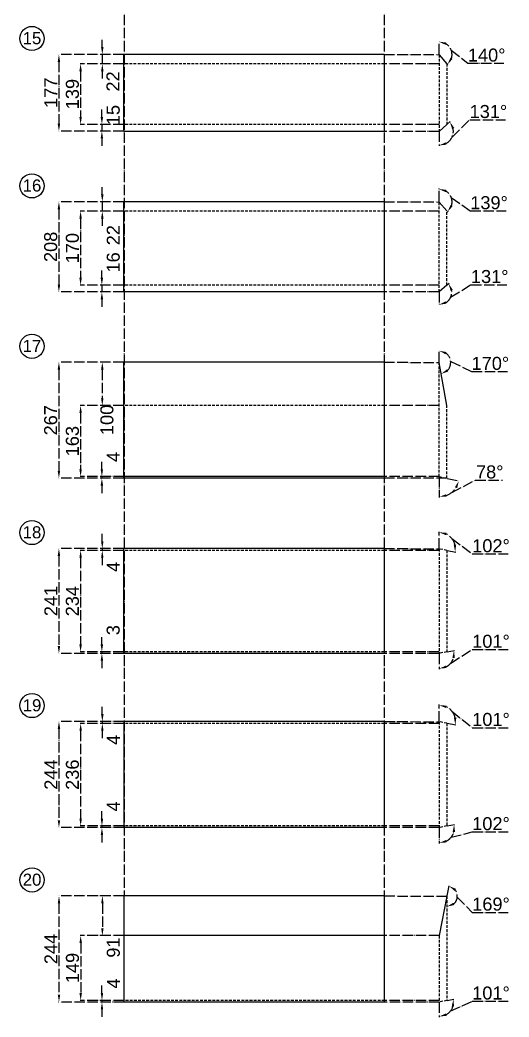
# Model space of a CAD drawing. Header units: millimetres. Extents: x -239 to 5272, y -2717 to 2793.
# Drawn here: x 4144 to 5272, y -2365 to -69 of the extents above; entities that cross this region are included whole.
import ezdxf
from ezdxf.enums import TextEntityAlignment as Align

# ---------------------------------------------------------------- set-up
doc = ezdxf.new("R2010")
doc.units = ezdxf.units.MM
doc.linetypes.add('ACAD_ISO04W100', pattern=[30, 24, -3, 0, -3])
doc.linetypes.add('HIDDEN', pattern=[9.525, 6.35, -3.175])
doc.layers.add('Etiquetas', color=7, linetype='Continuous')
doc.layers.add('Interior', color=7, linetype='HIDDEN', transparency=0.35)
doc.layers.add('Linhas apoio', color=8, linetype='ACAD_ISO04W100', transparency=0.3)
doc.styles.get("Standard").update_dxf_attribs({"font": 'arial.ttf'})
doc.dimstyles.new('roy-1', dxfattribs={"dimtxt": 30, "dimasz": 17, "dimexe": 1.25, "dimexo": 0.625, "dimgap": 3.5, "dimtad": 3, "dimdec": 0, "dimtxsty": 'Standard', "dimcen": 2.5, "dimadec": 0, "dimazin": 0, "dimtfac": 1, "dimtdec": 0, "dimtmove": 0, "dimatfit": 2, "dimfxl": 1, "dimarcsym": 1})

# ---------------------------------------------------------------- blocks, each defined once
blk = doc.blocks.new('PLACA Nº')
blk.add_circle((0, 0), 27.8)
blk.add_attdef('XX', (-0.5, -13.2), '', height=27.8)
blk = doc.blocks.new('*D38')
at = {"layer": 'Linhas apoio', "color": 0, "linetype": 'ACAD_ISO04W100', "lineweight": -2, "transparency": 16777216}
for p, q in [((4333.8, -131.4), (4333.8, -114.4)), ((4383.2, -148.4), (4332.6, -148.4)), ((4333.8, -148.4), (4333.8, -170)), ((4383.2, -170), (4332.6, -170)), ((4333.8, -187), (4333.8, -204))]:
    blk.add_line(p, q, dxfattribs=at)
at = {"layer": 'Linhas apoio', "color": 0, "transparency": 16777216}
for points in [[(4331, -131.4), (4336.7, -131.4), (4333.8, -148.4)], [(4331, -187), (4336.7, -187), (4333.8, -170)]]:
    blk.add_solid(points, dxfattribs=at)
at = {"layer": 'Linhas apoio', "color": 0, "transparency": 16777216, "insert": (4358.5, -210.6), "char_height": 30, "attachment_point": 5, "rotation": 90}
blk.add_mtext('22', dxfattribs=at)
blk = doc.blocks.new('*D39')
at = {"layer": 'Linhas apoio', "color": 0, "linetype": 'ACAD_ISO04W100', "lineweight": -2, "transparency": 16777216}
for p, q in [((4383.2, -148.4), (4232.6, -148.4)), ((4233.8, -165.4), (4233.8, -307.9)), ((4383.2, -324.9), (4232.6, -324.9))]:
    blk.add_line(p, q, dxfattribs=at)
at = {"layer": 'Linhas apoio', "color": 0, "transparency": 16777216}
for points in [[(4231, -165.4), (4236.7, -165.4), (4233.8, -148.4)], [(4231, -307.9), (4236.7, -307.9), (4233.8, -324.9)]]:
    blk.add_solid(points, dxfattribs=at)
at = {"layer": 'Linhas apoio', "color": 0, "transparency": 16777216, "insert": (4215.3, -236.6), "char_height": 30, "attachment_point": 5, "rotation": 90}
blk.add_mtext('177', dxfattribs=at)
blk = doc.blocks.new('*D40')
at = {"layer": 'Linhas apoio', "color": 0, "linetype": 'ACAD_ISO04W100', "lineweight": -2, "transparency": 16777216}
for p, q in [((4383.2, -170), (4282.6, -170)), ((4283.8, -187), (4283.8, -292.4)), ((4383.2, -309.4), (4282.6, -309.4))]:
    blk.add_line(p, q, dxfattribs=at)
at = {"layer": 'Linhas apoio', "color": 0, "transparency": 16777216}
for points in [[(4281, -187), (4286.7, -187), (4283.8, -170)], [(4281, -292.4), (4286.7, -292.4), (4283.8, -309.4)]]:
    blk.add_solid(points, dxfattribs=at)
at = {"layer": 'Linhas apoio', "color": 0, "transparency": 16777216, "insert": (4265, -239.7), "char_height": 30, "attachment_point": 5, "rotation": 90}
blk.add_mtext('139', dxfattribs=at)
blk = doc.blocks.new('*D41')
at = {"layer": 'Linhas apoio', "color": 0, "linetype": 'ACAD_ISO04W100', "lineweight": -2, "transparency": 16777216}
for p, q in [((4332.9, -292.4), (4332.9, -275.4)), ((4383.2, -309.4), (4331.6, -309.4)), ((4332.9, -309.4), (4332.9, -324.9)), ((4383.2, -324.9), (4331.6, -324.9)), ((4332.9, -341.9), (4332.9, -358.9))]:
    blk.add_line(p, q, dxfattribs=at)
at = {"layer": 'Linhas apoio', "color": 0, "transparency": 16777216}
for points in [[(4330, -292.4), (4335.7, -292.4), (4332.9, -309.4)], [(4330, -341.9), (4335.7, -341.9), (4332.9, -324.9)]]:
    blk.add_solid(points, dxfattribs=at)
at = {"layer": 'Linhas apoio', "color": 0, "transparency": 16777216, "insert": (4359.2, -288), "char_height": 30, "attachment_point": 5, "rotation": 90}
blk.add_mtext('15', dxfattribs=at)
blk = doc.blocks.new('*D42')
at = {"layer": 'Linhas apoio', "color": 0, "linetype": 'ACAD_ISO04W100', "lineweight": -2, "transparency": 16777216}
for p, q in [((4333.8, -470.7), (4333.8, -453.7)), ((4383.2, -487.7), (4332.6, -487.7)), ((4333.8, -487.7), (4333.8, -509.4)), ((4383.2, -509.4), (4332.6, -509.4)), ((4333.8, -526.4), (4333.8, -543.4))]:
    blk.add_line(p, q, dxfattribs=at)
at = {"layer": 'Linhas apoio', "color": 0, "transparency": 16777216}
for points in [[(4331, -470.7), (4336.7, -470.7), (4333.8, -487.7)], [(4331, -526.4), (4336.7, -526.4), (4333.8, -509.4)]]:
    blk.add_solid(points, dxfattribs=at)
at = {"layer": 'Linhas apoio', "color": 0, "transparency": 16777216, "insert": (4359.2, -564.6), "char_height": 30, "attachment_point": 5, "rotation": 90}
blk.add_mtext('22', dxfattribs=at)
blk = doc.blocks.new('*D43')
at = {"layer": 'Linhas apoio', "color": 0, "linetype": 'ACAD_ISO04W100', "lineweight": -2, "transparency": 16777216}
for p, q in [((4383.2, -487.7), (4232.6, -487.7)), ((4233.8, -504.7), (4233.8, -678.4)), ((4383.2, -695.4), (4232.6, -695.4))]:
    blk.add_line(p, q, dxfattribs=at)
at = {"layer": 'Linhas apoio', "color": 0, "transparency": 16777216}
for points in [[(4231, -504.7), (4236.7, -504.7), (4233.8, -487.7)], [(4231, -678.4), (4236.7, -678.4), (4233.8, -695.4)]]:
    blk.add_solid(points, dxfattribs=at)
at = {"layer": 'Linhas apoio', "color": 0, "transparency": 16777216, "insert": (4215, -591.5), "char_height": 30, "attachment_point": 5, "rotation": 90}
blk.add_mtext('208', dxfattribs=at)
blk = doc.blocks.new('*D44')
at = {"layer": 'Linhas apoio', "color": 0, "linetype": 'ACAD_ISO04W100', "lineweight": -2, "transparency": 16777216}
for p, q in [((4383.2, -509.4), (4282.6, -509.4)), ((4283.8, -526.4), (4283.8, -662.7)), ((4383.2, -679.7), (4282.6, -679.7))]:
    blk.add_line(p, q, dxfattribs=at)
at = {"layer": 'Linhas apoio', "color": 0, "transparency": 16777216}
for points in [[(4281, -526.4), (4286.7, -526.4), (4283.8, -509.4)], [(4281, -662.7), (4286.7, -662.7), (4283.8, -679.7)]]:
    blk.add_solid(points, dxfattribs=at)
at = {"layer": 'Linhas apoio', "color": 0, "transparency": 16777216, "insert": (4265, -594.5), "char_height": 30, "attachment_point": 5, "rotation": 90}
blk.add_mtext('170', dxfattribs=at)
blk = doc.blocks.new('*D45')
at = {"layer": 'Linhas apoio', "color": 0, "linetype": 'ACAD_ISO04W100', "lineweight": -2, "transparency": 16777216}
for p, q in [((4332.9, -662.7), (4332.9, -645.7)), ((4383.2, -679.7), (4331.6, -679.7)), ((4332.9, -679.7), (4332.9, -695.4)), ((4383.2, -695.4), (4331.6, -695.4)), ((4332.9, -712.4), (4332.9, -729.4))]:
    blk.add_line(p, q, dxfattribs=at)
at = {"layer": 'Linhas apoio', "color": 0, "transparency": 16777216}
for points in [[(4330, -662.7), (4335.7, -662.7), (4332.9, -679.7)], [(4330, -712.4), (4335.7, -712.4), (4332.9, -695.4)]]:
    blk.add_solid(points, dxfattribs=at)
at = {"layer": 'Linhas apoio', "color": 0, "transparency": 16777216, "insert": (4359.2, -627.3), "char_height": 30, "attachment_point": 5, "rotation": 90}
blk.add_mtext('16', dxfattribs=at)
blk = doc.blocks.new('*D46')
at = {"layer": 'Linhas apoio', "color": 0, "linetype": 'ACAD_ISO04W100', "lineweight": -2, "transparency": 16777216}
for p, q in [((4383.2, -857.2), (4332.6, -857.2)), ((4333.8, -874.2), (4333.8, -940.2)), ((4383.2, -957.2), (4332.6, -957.2))]:
    blk.add_line(p, q, dxfattribs=at)
at = {"layer": 'Linhas apoio', "color": 0, "transparency": 16777216}
for points in [[(4331, -874.2), (4336.7, -874.2), (4333.8, -857.2)], [(4331, -940.2), (4336.7, -940.2), (4333.8, -957.2)]]:
    blk.add_solid(points, dxfattribs=at)
at = {"layer": 'Linhas apoio', "color": 0, "transparency": 16777216, "insert": (4344.6, -990), "char_height": 30, "attachment_point": 5, "rotation": 90}
blk.add_mtext('100', dxfattribs=at)
blk = doc.blocks.new('*D47')
at = {"layer": 'Linhas apoio', "color": 0, "linetype": 'ACAD_ISO04W100', "lineweight": -2, "transparency": 16777216}
for p, q in [((4383.2, -857.2), (4232.6, -857.2)), ((4233.8, -874.2), (4233.8, -1107.4)), ((4383.2, -1124.4), (4232.6, -1124.4))]:
    blk.add_line(p, q, dxfattribs=at)
at = {"layer": 'Linhas apoio', "color": 0, "transparency": 16777216}
for points in [[(4231, -874.2), (4236.7, -874.2), (4233.8, -857.2)], [(4231, -1107.4), (4236.7, -1107.4), (4233.8, -1124.4)]]:
    blk.add_solid(points, dxfattribs=at)
at = {"layer": 'Linhas apoio', "color": 0, "transparency": 16777216, "insert": (4215, -990.8), "char_height": 30, "attachment_point": 5, "rotation": 90}
blk.add_mtext('267', dxfattribs=at)
blk = doc.blocks.new('*D48')
at = {"layer": 'Linhas apoio', "color": 0, "linetype": 'ACAD_ISO04W100', "lineweight": -2, "transparency": 16777216}
for p, q in [((4383.2, -957.2), (4282.6, -957.2)), ((4283.8, -974.2), (4283.8, -1103.5)), ((4383.3, -1120.5), (4282.6, -1120.5))]:
    blk.add_line(p, q, dxfattribs=at)
at = {"layer": 'Linhas apoio', "color": 0, "transparency": 16777216}
for points in [[(4281, -974.2), (4286.7, -974.2), (4283.8, -957.2)], [(4281, -1103.5), (4286.7, -1103.5), (4283.8, -1120.5)]]:
    blk.add_solid(points, dxfattribs=at)
at = {"layer": 'Linhas apoio', "color": 0, "transparency": 16777216, "insert": (4265, -1038.9), "char_height": 30, "attachment_point": 5, "rotation": 90}
blk.add_mtext('163', dxfattribs=at)
blk = doc.blocks.new('*D49')
at = {"layer": 'Linhas apoio', "color": 0, "linetype": 'ACAD_ISO04W100', "lineweight": -2, "transparency": 16777216}
for p, q in [((4332.9, -1103.5), (4332.9, -1086.5)), ((4383.3, -1120.5), (4331.6, -1120.5)), ((4383.2, -1124.4), (4331.6, -1124.4)), ((4332.9, -1120.5), (4332.9, -1124.4)), ((4332.9, -1141.4), (4332.9, -1158.4))]:
    blk.add_line(p, q, dxfattribs=at)
at = {"layer": 'Linhas apoio', "color": 0, "transparency": 16777216}
for points in [[(4330, -1103.5), (4335.7, -1103.5), (4332.9, -1120.5)], [(4330, -1141.4), (4335.7, -1141.4), (4332.9, -1124.4)]]:
    blk.add_solid(points, dxfattribs=at)
at = {"layer": 'Linhas apoio', "color": 0, "transparency": 16777216, "insert": (4359.2, -1075.3), "char_height": 30, "attachment_point": 5, "rotation": 90}
blk.add_mtext('4', dxfattribs=at)
blk = doc.blocks.new('*D50')
at = {"layer": 'Linhas apoio', "color": 0, "linetype": 'ACAD_ISO04W100', "lineweight": -2, "transparency": 16777216}
for p, q in [((4333.8, -1269.3), (4333.8, -1252.3)), ((4383.2, -1286.3), (4332.6, -1286.3)), ((4383.2, -1290.5), (4332.6, -1290.5)), ((4333.8, -1286.3), (4333.8, -1290.5)), ((4333.8, -1307.5), (4333.8, -1324.5))]:
    blk.add_line(p, q, dxfattribs=at)
at = {"layer": 'Linhas apoio', "color": 0, "transparency": 16777216}
for points in [[(4331, -1269.3), (4336.7, -1269.3), (4333.8, -1286.3)], [(4331, -1307.5), (4336.7, -1307.5), (4333.8, -1290.5)]]:
    blk.add_solid(points, dxfattribs=at)
at = {"layer": 'Linhas apoio', "color": 0, "transparency": 16777216, "insert": (4359.2, -1328.4), "char_height": 30, "attachment_point": 5, "rotation": 90}
blk.add_mtext('4', dxfattribs=at)
blk = doc.blocks.new('*D51')
at = {"layer": 'Linhas apoio', "color": 0, "linetype": 'ACAD_ISO04W100', "lineweight": -2, "transparency": 16777216}
for p, q in [((4383.2, -1286.3), (4232.6, -1286.3)), ((4233.8, -1303.3), (4233.8, -1510.7)), ((4383.2, -1527.7), (4232.6, -1527.7))]:
    blk.add_line(p, q, dxfattribs=at)
at = {"layer": 'Linhas apoio', "color": 0, "transparency": 16777216}
for points in [[(4231, -1303.3), (4236.7, -1303.3), (4233.8, -1286.3)], [(4231, -1510.7), (4236.7, -1510.7), (4233.8, -1527.7)]]:
    blk.add_solid(points, dxfattribs=at)
at = {"layer": 'Linhas apoio', "color": 0, "transparency": 16777216, "insert": (4215.3, -1407), "char_height": 30, "attachment_point": 5, "rotation": 90}
blk.add_mtext('241', dxfattribs=at)
blk = doc.blocks.new('*D52')
at = {"layer": 'Linhas apoio', "color": 0, "linetype": 'ACAD_ISO04W100', "lineweight": -2, "transparency": 16777216}
for p, q in [((4383.2, -1290.5), (4282.6, -1290.5)), ((4283.8, -1307.5), (4283.8, -1507.2)), ((4383.2, -1524.2), (4282.6, -1524.2))]:
    blk.add_line(p, q, dxfattribs=at)
at = {"layer": 'Linhas apoio', "color": 0, "transparency": 16777216}
for points in [[(4281, -1307.5), (4286.7, -1307.5), (4283.8, -1290.5)], [(4281, -1507.2), (4286.7, -1507.2), (4283.8, -1524.2)]]:
    blk.add_solid(points, dxfattribs=at)
at = {"layer": 'Linhas apoio', "color": 0, "transparency": 16777216, "insert": (4265, -1407.4), "char_height": 30, "attachment_point": 5, "rotation": 90}
blk.add_mtext('234', dxfattribs=at)
blk = doc.blocks.new('*D53')
at = {"layer": 'Linhas apoio', "color": 0, "linetype": 'ACAD_ISO04W100', "lineweight": -2, "transparency": 16777216}
for p, q in [((4332.9, -1507.2), (4332.9, -1490.2)), ((4383.2, -1524.2), (4331.6, -1524.2)), ((4383.2, -1527.7), (4331.6, -1527.7)), ((4332.9, -1524.2), (4332.9, -1527.7)), ((4332.9, -1544.7), (4332.9, -1561.7))]:
    blk.add_line(p, q, dxfattribs=at)
at = {"layer": 'Linhas apoio', "color": 0, "transparency": 16777216}
for points in [[(4330, -1507.2), (4335.7, -1507.2), (4332.9, -1524.2)], [(4330, -1544.7), (4335.7, -1544.7), (4332.9, -1527.7)]]:
    blk.add_solid(points, dxfattribs=at)
at = {"layer": 'Linhas apoio', "color": 0, "transparency": 16777216, "insert": (4359.1, -1474.1), "char_height": 30, "attachment_point": 5, "rotation": 90}
blk.add_mtext('3', dxfattribs=at)
blk = doc.blocks.new('*D54')
at = {"layer": 'Linhas apoio', "color": 0, "linetype": 'ACAD_ISO04W100', "lineweight": -2, "transparency": 16777216}
for p, q in [((4333.9, -1667.6), (4333.9, -1650.6)), ((4383.3, -1684.6), (4332.7, -1684.6)), ((4383.3, -1688.9), (4332.7, -1688.9)), ((4333.9, -1684.6), (4333.9, -1688.9)), ((4333.9, -1705.9), (4333.9, -1722.9))]:
    blk.add_line(p, q, dxfattribs=at)
at = {"layer": 'Linhas apoio', "color": 0, "transparency": 16777216}
for points in [[(4331.1, -1667.6), (4336.8, -1667.6), (4333.9, -1684.6)], [(4331.1, -1705.9), (4336.8, -1705.9), (4333.9, -1688.9)]]:
    blk.add_solid(points, dxfattribs=at)
at = {"layer": 'Linhas apoio', "color": 0, "transparency": 16777216, "insert": (4359.3, -1726.8), "char_height": 30, "attachment_point": 5, "rotation": 90}
blk.add_mtext('4', dxfattribs=at)
blk = doc.blocks.new('*D55')
at = {"layer": 'Linhas apoio', "color": 0, "linetype": 'ACAD_ISO04W100', "lineweight": -2, "transparency": 16777216}
for p, q in [((4383.3, -1684.6), (4232.7, -1684.6)), ((4233.9, -1701.6), (4233.9, -1912)), ((4383.3, -1929), (4232.7, -1929))]:
    blk.add_line(p, q, dxfattribs=at)
at = {"layer": 'Linhas apoio', "color": 0, "transparency": 16777216}
for points in [[(4231.1, -1701.6), (4236.8, -1701.6), (4233.9, -1684.6)], [(4231.1, -1912), (4236.8, -1912), (4233.9, -1929)]]:
    blk.add_solid(points, dxfattribs=at)
at = {"layer": 'Linhas apoio', "color": 0, "transparency": 16777216, "insert": (4215.4, -1806.8), "char_height": 30, "attachment_point": 5, "rotation": 90}
blk.add_mtext('244', dxfattribs=at)
blk = doc.blocks.new('*D56')
at = {"layer": 'Linhas apoio', "color": 0, "linetype": 'ACAD_ISO04W100', "lineweight": -2, "transparency": 16777216}
for p, q in [((4383.3, -1688.9), (4282.7, -1688.9)), ((4283.9, -1705.9), (4283.9, -1908.2)), ((4383.9, -1925.2), (4282.7, -1925.2))]:
    blk.add_line(p, q, dxfattribs=at)
at = {"layer": 'Linhas apoio', "color": 0, "transparency": 16777216}
for points in [[(4281.1, -1705.9), (4286.8, -1705.9), (4283.9, -1688.9)], [(4281.1, -1908.2), (4286.8, -1908.2), (4283.9, -1925.2)]]:
    blk.add_solid(points, dxfattribs=at)
at = {"layer": 'Linhas apoio', "color": 0, "transparency": 16777216, "insert": (4265.1, -1807.1), "char_height": 30, "attachment_point": 5, "rotation": 90}
blk.add_mtext('236', dxfattribs=at)
blk = doc.blocks.new('*D57')
at = {"layer": 'Linhas apoio', "color": 0, "linetype": 'ACAD_ISO04W100', "lineweight": -2, "transparency": 16777216}
for p, q in [((4333, -1908.2), (4333, -1891.2)), ((4383.9, -1925.2), (4331.7, -1925.2)), ((4333, -1925.2), (4333, -1929)), ((4383.3, -1929), (4331.7, -1929)), ((4333, -1946), (4333, -1963))]:
    blk.add_line(p, q, dxfattribs=at)
at = {"layer": 'Linhas apoio', "color": 0, "transparency": 16777216}
for points in [[(4330.2, -1908.2), (4335.8, -1908.2), (4333, -1925.2)], [(4330.2, -1946), (4335.8, -1946), (4333, -1929)]]:
    blk.add_solid(points, dxfattribs=at)
at = {"layer": 'Linhas apoio', "color": 0, "transparency": 16777216, "insert": (4359.3, -1880.1), "char_height": 30, "attachment_point": 5, "rotation": 90}
blk.add_mtext('4', dxfattribs=at)
blk = doc.blocks.new('*D58')
at = {"layer": 'Linhas apoio', "color": 0, "linetype": 'ACAD_ISO04W100', "lineweight": -2, "transparency": 16777216}
for p, q in [((4383.4, -2086.3), (4332.8, -2086.3)), ((4334, -2103.3), (4334, -2160.7)), ((4383.4, -2177.7), (4332.8, -2177.7))]:
    blk.add_line(p, q, dxfattribs=at)
at = {"layer": 'Linhas apoio', "color": 0, "transparency": 16777216}
for points in [[(4331.2, -2103.3), (4336.9, -2103.3), (4334, -2086.3)], [(4331.2, -2160.7), (4336.9, -2160.7), (4334, -2177.7)]]:
    blk.add_solid(points, dxfattribs=at)
at = {"layer": 'Linhas apoio', "color": 0, "transparency": 16777216, "insert": (4359.4, -2205.2), "char_height": 30, "attachment_point": 5, "rotation": 90}
blk.add_mtext('91', dxfattribs=at)
blk = doc.blocks.new('*D59')
at = {"layer": 'Linhas apoio', "color": 0, "linetype": 'ACAD_ISO04W100', "lineweight": -2, "transparency": 16777216}
for p, q in [((4383.4, -2086.3), (4232.8, -2086.3)), ((4234, -2103.3), (4234, -2313.6)), ((4384, -2330.6), (4232.8, -2330.6))]:
    blk.add_line(p, q, dxfattribs=at)
at = {"layer": 'Linhas apoio', "color": 0, "transparency": 16777216}
for points in [[(4231.2, -2103.3), (4236.9, -2103.3), (4234, -2086.3)], [(4231.2, -2313.6), (4236.9, -2313.6), (4234, -2330.6)]]:
    blk.add_solid(points, dxfattribs=at)
at = {"layer": 'Linhas apoio', "color": 0, "transparency": 16777216, "insert": (4215.5, -2208.4), "char_height": 30, "attachment_point": 5, "rotation": 90}
blk.add_mtext('244', dxfattribs=at)
blk = doc.blocks.new('*D60')
at = {"layer": 'Linhas apoio', "color": 0, "linetype": 'ACAD_ISO04W100', "lineweight": -2, "transparency": 16777216}
for p, q in [((4383.4, -2177.7), (4282.8, -2177.7)), ((4284, -2194.7), (4284, -2309.8)), ((4383.4, -2326.8), (4282.8, -2326.8))]:
    blk.add_line(p, q, dxfattribs=at)
at = {"layer": 'Linhas apoio', "color": 0, "transparency": 16777216}
for points in [[(4281.2, -2194.7), (4286.9, -2194.7), (4284, -2177.7)], [(4281.2, -2309.8), (4286.9, -2309.8), (4284, -2326.8)]]:
    blk.add_solid(points, dxfattribs=at)
at = {"layer": 'Linhas apoio', "color": 0, "transparency": 16777216, "insert": (4265.2, -2252.3), "char_height": 30, "attachment_point": 5, "rotation": 90}
blk.add_mtext('149', dxfattribs=at)
blk = doc.blocks.new('*D61')
at = {"layer": 'Linhas apoio', "color": 0, "linetype": 'ACAD_ISO04W100', "lineweight": -2, "transparency": 16777216}
for p, q in [((4333.1, -2309.8), (4333.1, -2292.8)), ((4383.4, -2326.8), (4331.8, -2326.8)), ((4384, -2330.6), (4331.8, -2330.6)), ((4333.1, -2326.8), (4333.1, -2330.6)), ((4333.1, -2347.6), (4333.1, -2364.6))]:
    blk.add_line(p, q, dxfattribs=at)
at = {"layer": 'Linhas apoio', "color": 0, "transparency": 16777216}
for points in [[(4330.3, -2309.8), (4335.9, -2309.8), (4333.1, -2326.8)], [(4330.3, -2347.6), (4335.9, -2347.6), (4333.1, -2330.6)]]:
    blk.add_solid(points, dxfattribs=at)
at = {"layer": 'Linhas apoio', "color": 0, "transparency": 16777216, "insert": (4359.4, -2287.9), "char_height": 30, "attachment_point": 5, "rotation": 90}
blk.add_mtext('4', dxfattribs=at)
blk = doc.blocks.new('*D65')
at = {"layer": 'Linhas apoio', "color": 0, "linetype": 'ACAD_ISO04W100', "lineweight": -2, "transparency": 16777216}
for p, q in [((5128.7, -309), (5136.2, -302.6)), ((5140.2, -338.7), (5180.8, -298.8)), ((5180.8, -298.8), (5263.7, -298.8)), ((5110.2, -325.5), (5110.2, -359.1))]:
    blk.add_line(p, q, dxfattribs=at)
blk.add_arc((5110.2, -324.9), 33, 299.8426, 10.7327, dxfattribs=at)
at = {"layer": 'Linhas apoio', "color": 0, "transparency": 16777216}
for points in [[(5140.1, -319.9), (5145.2, -317.5), (5135.3, -303.4)], [(5127.4, -356.2), (5125.9, -350.8), (5110.2, -357.9)]]:
    blk.add_solid(points, dxfattribs=at)
at = {"layer": 'Linhas apoio', "color": 0, "transparency": 16777216, "insert": (5224, -280), "char_height": 30, "attachment_point": 5}
blk.add_mtext('131°', dxfattribs=at)
blk = doc.blocks.new('*D66')
at = {"layer": 'Linhas apoio', "color": 0, "linetype": 'ACAD_ISO04W100', "lineweight": -2, "transparency": 16777216}
for p, q in [((5110.2, -148.2), (5110.2, -117.7)), ((5138.3, -138.5), (5176.8, -168.8)), ((5128.6, -170.5), (5130.4, -172.6)), ((5176.8, -168.8), (5259.7, -168.8))]:
    blk.add_line(p, q, dxfattribs=at)
blk.add_arc((5110.2, -148.9), 29.9, 343.4203, 56.9532, dxfattribs=at)
at = {"layer": 'Linhas apoio', "color": 0, "transparency": 16777216}
for points in [[(5125.7, -126.5), (5127.3, -121.1), (5110.2, -119)], [(5141.2, -158.9), (5136.5, -155.8), (5129.6, -171.6)]]:
    blk.add_solid(points, dxfattribs=at)
at = {"layer": 'Linhas apoio', "color": 0, "transparency": 16777216, "insert": (5220, -150), "char_height": 30, "attachment_point": 5}
blk.add_mtext('140°', dxfattribs=at)
blk = doc.blocks.new('*D67')
at = {"layer": 'Linhas apoio', "color": 0, "linetype": 'ACAD_ISO04W100', "lineweight": -2, "transparency": 16777216}
for p, q in [((5110.2, -487.6), (5110.2, -457)), ((5138.3, -477.7), (5182.3, -508.8)), ((5128.6, -509.4), (5130.7, -511.8)), ((5182.3, -508.8), (5265.2, -508.8))]:
    blk.add_line(p, q, dxfattribs=at)
blk.add_arc((5110.2, -488.2), 30, 343.9635, 57.0756, dxfattribs=at)
at = {"layer": 'Linhas apoio', "color": 0, "transparency": 16777216}
for points in [[(5125.7, -465.8), (5127.3, -460.3), (5110.2, -458.2)], [(5141.4, -498), (5136.7, -495), (5129.9, -510.8)]]:
    blk.add_solid(points, dxfattribs=at)
at = {"layer": 'Linhas apoio', "color": 0, "transparency": 16777216, "insert": (5225.5, -490), "char_height": 30, "attachment_point": 5}
blk.add_mtext('139°', dxfattribs=at)
blk = doc.blocks.new('*D68')
at = {"layer": 'Linhas apoio', "color": 0, "linetype": 'ACAD_ISO04W100', "lineweight": -2, "transparency": 16777216}
for p, q in [((5128.7, -679.3), (5133.3, -675.3)), ((5136.9, -707.5), (5183.8, -678.8)), ((5183.8, -678.8), (5266.7, -678.8)), ((5110.2, -696), (5110.2, -725.9))]:
    blk.add_line(p, q, dxfattribs=at)
blk.add_arc((5110.2, -695.4), 29.3, 303.7266, 7.3125, dxfattribs=at)
at = {"layer": 'Linhas apoio', "color": 0, "transparency": 16777216}
for points in [[(5136.7, -692.8), (5141.9, -690.5), (5132.3, -676.1)], [(5127.3, -722.4), (5125.7, -717), (5110.2, -724.7)]]:
    blk.add_solid(points, dxfattribs=at)
at = {"layer": 'Linhas apoio', "color": 0, "transparency": 16777216, "insert": (5227, -660), "char_height": 30, "attachment_point": 5}
blk.add_mtext('131°', dxfattribs=at)
blk = doc.blocks.new('*D69')
at = {"layer": 'Linhas apoio', "color": 0, "linetype": 'ACAD_ISO04W100', "lineweight": -2, "transparency": 16777216}
for p, q in [((5110.2, -857.1), (5110.2, -829.6)), ((5137, -855.3), (5185.3, -878.8)), ((5185.3, -878.8), (5268.2, -878.8))]:
    blk.add_line(p, q, dxfattribs=at)
blk.add_arc((5110.2, -857.7), 26.8, 317.1668, 53.1085, dxfattribs=at)
at = {"layer": 'Linhas apoio', "color": 0, "transparency": 16777216}
for points in [[(5125.4, -838.9), (5127.2, -833.6), (5110.2, -830.9)], [(5131.3, -878.5), (5128.6, -873.5), (5115, -884.1)]]:
    blk.add_solid(points, dxfattribs=at)
at = {"layer": 'Linhas apoio', "color": 0, "transparency": 16777216, "insert": (5228.5, -860), "char_height": 30, "attachment_point": 5}
blk.add_mtext('170°', dxfattribs=at)
blk = doc.blocks.new('*D74')
at = {"layer": 'Linhas apoio', "color": 0, "linetype": 'ACAD_ISO04W100', "lineweight": -2, "transparency": 16777216}
for p, q in [((5110.2, -1121.3), (5110.2, -1168.4)), ((5128.8, -1124.6), (5157.1, -1130.8)), ((5139.5, -1156.9), (5194.2, -1128.8)), ((5194.2, -1128.8), (5256.3, -1128.8))]:
    blk.add_line(p, q, dxfattribs=at)
blk.add_arc((5110.2, -1120.5), 46.7, 290.9576, 326.5864, dxfattribs=at)
at = {"layer": 'Linhas apoio', "color": 0, "transparency": 16777216}
for points in [[(5146.6, -1145.1), (5151.8, -1147.3), (5155.9, -1130.5)], [(5127.5, -1166.9), (5126.4, -1161.3), (5110.2, -1167.2)]]:
    blk.add_solid(points, dxfattribs=at)
at = {"layer": 'Linhas apoio', "color": 0, "transparency": 16777216, "insert": (5227, -1110), "char_height": 30, "attachment_point": 5}
blk.add_mtext('78°', dxfattribs=at)
blk = doc.blocks.new('*D70')
at = {"layer": 'Linhas apoio', "color": 0, "linetype": 'ACAD_ISO04W100', "lineweight": -2, "transparency": 16777216}
for p, q in [((5110.2, -1286.2), (5110.2, -1247.6)), ((5139.6, -1262.9), (5186.8, -1298.8)), ((5128.8, -1290.7), (5148.6, -1294.8)), ((5186.8, -1298.8), (5269.7, -1298.8))]:
    blk.add_line(p, q, dxfattribs=at)
blk.add_arc((5110.2, -1286.8), 37.9, 14.1938, 64.084, dxfattribs=at)
at = {"layer": 'Linhas apoio', "color": 0, "transparency": 16777216}
for points in [[(5126.2, -1255.5), (5127.4, -1249.9), (5110.2, -1248.9)], [(5149.8, -1277.4), (5144.1, -1277.6), (5147.3, -1294.5)]]:
    blk.add_solid(points, dxfattribs=at)
at = {"layer": 'Linhas apoio', "color": 0, "transparency": 16777216, "insert": (5230, -1280), "char_height": 30, "attachment_point": 5}
blk.add_mtext('102°', dxfattribs=at)
blk = doc.blocks.new('*D71')
at = {"layer": 'Linhas apoio', "color": 0, "linetype": 'ACAD_ISO04W100', "lineweight": -2, "transparency": 16777216}
for p, q in [((5110.2, -1528.3), (5110.2, -1564)), ((5128.8, -1524.1), (5145.9, -1520.8)), ((5137.3, -1550), (5186.8, -1518.8)), ((5186.8, -1518.8), (5269.7, -1518.8))]:
    blk.add_line(p, q, dxfattribs=at)
blk.add_arc((5110.2, -1527.7), 35.1, 298.0303, 342.8168, dxfattribs=at)
at = {"layer": 'Linhas apoio', "color": 0, "transparency": 16777216}
for points in [[(5140.9, -1537.9), (5146.6, -1538.2), (5144.7, -1521.1)], [(5127.4, -1561.4), (5126, -1555.9), (5110.2, -1562.8)]]:
    blk.add_solid(points, dxfattribs=at)
at = {"layer": 'Linhas apoio', "color": 0, "transparency": 16777216, "insert": (5230, -1500), "char_height": 30, "attachment_point": 5}
blk.add_mtext('101°', dxfattribs=at)
blk = doc.blocks.new('*D72')
at = {"layer": 'Linhas apoio', "color": 0, "linetype": 'ACAD_ISO04W100', "lineweight": -2, "transparency": 16777216}
for p, q in [((5110.3, -1684.5), (5110.3, -1645.7)), ((5139.8, -1660.8), (5186.8, -1698.8)), ((5128.9, -1688.7), (5149, -1692.6)), ((5186.8, -1698.8), (5269.7, -1698.8))]:
    blk.add_line(p, q, dxfattribs=at)
blk.add_arc((5110.3, -1685.1), 38.2, 14.8379, 64.2621, dxfattribs=at)
at = {"layer": 'Linhas apoio', "color": 0, "transparency": 16777216}
for points in [[(5126.3, -1653.5), (5127.5, -1648), (5110.3, -1647)], [(5150.1, -1675.3), (5144.4, -1675.5), (5147.8, -1692.4)]]:
    blk.add_solid(points, dxfattribs=at)
at = {"layer": 'Linhas apoio', "color": 0, "transparency": 16777216, "insert": (5230, -1680), "char_height": 30, "attachment_point": 5}
blk.add_mtext('101°', dxfattribs=at)
blk = doc.blocks.new('*D73')
at = {"layer": 'Linhas apoio', "color": 0, "linetype": 'ACAD_ISO04W100', "lineweight": -2, "transparency": 16777216}
for p, q in [((5128.9, -1925.1), (5146.2, -1921.5)), ((5110.3, -1929.6), (5110.3, -1965.6)), ((5137.8, -1951.3), (5186.8, -1938.8)), ((5186.8, -1938.8), (5269.7, -1938.8))]:
    blk.add_line(p, q, dxfattribs=at)
blk.add_arc((5110.3, -1929), 35.4, 297.8045, 343.9176, dxfattribs=at)
at = {"layer": 'Linhas apoio', "color": 0, "transparency": 16777216}
for points in [[(5141.5, -1938.6), (5147.2, -1938.9), (5145, -1921.8)], [(5127.5, -1963), (5126.1, -1957.5), (5110.3, -1964.3)]]:
    blk.add_solid(points, dxfattribs=at)
at = {"layer": 'Linhas apoio', "color": 0, "transparency": 16777216, "insert": (5230, -1920), "char_height": 30, "attachment_point": 5}
blk.add_mtext('102°', dxfattribs=at)
blk = doc.blocks.new('*D97')
at = {"layer": 'Linhas apoio', "color": 0, "linetype": 'ACAD_ISO04W100', "lineweight": -2, "transparency": 16777216}
for p, q in [((5110.4, -2331.2), (5110.4, -2365.2)), ((5129, -2327), (5144.5, -2324)), ((5136.2, -2351.8), (5186.8, -2328.8)), ((5186.8, -2328.8), (5269.7, -2328.8))]:
    blk.add_line(p, q, dxfattribs=at)
blk.add_arc((5110.4, -2330.5), 33.4, 299.484, 341.416, dxfattribs=at)
at = {"layer": 'Linhas apoio', "color": 0, "transparency": 16777216}
for points in [[(5139.3, -2341), (5144.9, -2341.4), (5143.2, -2324.2)], [(5127.6, -2362.4), (5126.2, -2356.9), (5110.4, -2363.9)]]:
    blk.add_solid(points, dxfattribs=at)
at = {"layer": 'Linhas apoio', "color": 0, "transparency": 16777216, "insert": (5230, -2310), "char_height": 30, "attachment_point": 5}
blk.add_mtext('101°', dxfattribs=at)
blk = doc.blocks.new('*D98')
at = {"layer": 'Linhas apoio', "color": 0, "linetype": 'ACAD_ISO04W100', "lineweight": -2, "transparency": 16777216}
for p, q in [((5128.6, -2086.2), (5133.3, -2062.1)), ((5152.2, -2089.1), (5186.8, -2124.1)), ((5186.8, -2124.1), (5269.7, -2124.1))]:
    blk.add_line(p, q, dxfattribs=at)
blk.add_arc((5128.4, -2086.8), 23.9, 311.612, 37.188, dxfattribs=at)
at = {"layer": 'Linhas apoio', "color": 0, "transparency": 16777216}
for points in [[(5146, -2074.7), (5149, -2069.9), (5133.1, -2063.3)], [(5145.3, -2107.3), (5143.3, -2102), (5128.4, -2110.7)]]:
    blk.add_solid(points, dxfattribs=at)
at = {"layer": 'Linhas apoio', "color": 0, "transparency": 16777216, "insert": (5230, -2105.3), "char_height": 30, "attachment_point": 5}
blk.add_mtext('169°', dxfattribs=at)

msp = doc.modelspace()

# ---------------------------------------------------------------- linework, layer by layer
for p, q in [((4383.8, -325.9), (4383.8, -148.4)), ((4983.8, -148.4), (4383.8, -148.4)), ((4983.8, -148.4), (4983.8, -325.9)), ((5110.2, -148.9), (5128.2, -170)), ((5110.2, -325.9), (5128.2, -309.4)), ((4983.8, -325.9), (4383.8, -325.9)), ((4383.8, -695.4), (4383.8, -487.7)), ((4983.8, -487.7), (4383.8, -487.7)), ((4983.8, -487.7), (4983.8, -695.4)), ((5128.2, -508.9), (5110.2, -488.2)), ((5128.2, -679.7), (5110.2, -695.4)), ((4983.8, -695.4), (4383.8, -695.4)), ((4383.8, -1124.4), (4383.8, -857.2)), ((4983.8, -857.2), (4383.8, -857.2)), ((4983.8, -857.2), (4983.8, -1124.4)), ((5128.2, -957.2), (5110.2, -857.7)), ((4983.8, -1124.4), (4383.8, -1124.4)), ((4983.9, -1120.5), (4383.9, -1120.5)), ((4383.8, -1527.7), (4383.8, -1286.3)), ((4983.8, -1286.3), (4383.8, -1286.3)), ((4983.8, -1286.3), (4983.8, -1527.7)), ((4983.8, -1527.7), (4383.8, -1527.7)), ((4383.9, -1929), (4383.9, -1684.6)), ((4983.9, -1684.6), (4383.9, -1684.6)), ((4983.9, -1684.6), (4983.9, -1929)), ((4983.9, -1929), (4383.9, -1929)), ((4384, -2330.6), (4384, -2086.3)), ((4984, -2086.3), (4384, -2086.3)), ((4984, -2086.3), (4984, -2330.6)), ((5128.4, -2086.8), (5110.4, -2177.7)), ((4984, -2177.7), (4384, -2177.7)), ((4984.6, -2330.6), (4384.6, -2330.6))]:
    msp.add_line(p, q)
at = {"layer": 'Interior'}
for p, q in [((5110.2, -148.9), (5110.2, -325.9)), ((4983.8, -170), (4383.8, -170)), ((5128.2, -170), (5128.2, -309.4)), ((4983.8, -309.4), (4383.8, -309.4)), ((5110.2, -695.4), (5110.2, -488.2)), ((4983.8, -509.4), (4383.8, -509.4)), ((5128.2, -679.7), (5128.2, -508.9)), ((4983.8, -679.7), (4383.8, -679.7)), ((5110.2, -1120.7), (5110.2, -857.7)), ((4983.8, -957.2), (4383.8, -957.2)), ((5128.2, -1124.4), (5128.2, -957.2)), ((5110.3, -1120.5), (5128.2, -1124.4)), ((4983.8, -1290.5), (4383.8, -1290.5)), ((5110.2, -1286.8), (5110.2, -1527.7)), ((5128.2, -1290.5), (5110.2, -1286.8)), ((5128.2, -1290.5), (5128.2, -1524.2)), ((4983.8, -1524.2), (4383.8, -1524.2)), ((5128.2, -1524.2), (5110.2, -1527.7)), ((4983.9, -1688.9), (4383.9, -1688.9)), ((5110.3, -1685.1), (5110.3, -1929)), ((5128.3, -1688.6), (5110.3, -1685.1)), ((5128.3, -1688.6), (5128.3, -1925.2)), ((4983.9, -1925.2), (4384.5, -1925.2)), ((5128.3, -1925.2), (5110.3, -1929)), ((5128.4, -2086.8), (5128.4, -2327.1)), ((5110.4, -2177.7), (5110.4, -2330.5)), ((4984.6, -2326.8), (4384.6, -2326.8)), ((5128.4, -2327.1), (5110.4, -2330.5))]:
    msp.add_line(p, q, dxfattribs=at)
at = {"layer": 'Linhas apoio'}
for p, q in [((4383.8, 1237.2), (4384, -2086.3)), ((4983.8, 1237.2), (4984, -2086.3)), ((4983.8, -148.4), (5110.2, -148.9)), ((5110.2, -170), (4983.8, -170)), ((5110.2, -309.4), (4983.8, -309.4)), ((5110.2, -325.9), (4983.8, -325.9)), ((4983.8, -487.7), (5110.2, -488.2)), ((5110.2, -509.4), (4983.8, -509.4)), ((5110.2, -679.7), (4983.8, -679.7)), ((5110.2, -695.4), (4983.8, -695.4)), ((4983.8, -857.2), (5110.2, -857.7)), ((5110.2, -957.2), (4983.8, -957.2)), ((5128.2, -1124.4), (4983.8, -1124.4)), ((5110.3, -1120.5), (4983.9, -1120.5)), ((4983.8, -1286.3), (5110.2, -1286.8)), ((5110.2, -1290.5), (4983.8, -1290.5)), ((5110.2, -1524.2), (4983.8, -1524.2)), ((5110.2, -1527.7), (4983.8, -1527.7)), ((4983.9, -1684.6), (5110.3, -1685.1)), ((5110.3, -1688.9), (4983.9, -1688.9)), ((5110.3, -1925.2), (4984.5, -1925.2)), ((5110.3, -1929), (4984.5, -1929)), ((4984, -2086.3), (5128.4, -2086.8)), ((5110.4, -2177.7), (4984, -2177.7)), ((5110.4, -2326.8), (4984.6, -2326.8)), ((5111, -2330.6), (4984.6, -2330.6))]:
    msp.add_line(p, q, dxfattribs=at)

# ---------------------------------------------------------------- block references
at = {"layer": 'Etiquetas'}
ref = msp.add_blockref('PLACA Nº', (4171.7, -111.6), dxfattribs=at)
ref.add_attrib('XX', '15', dxfattribs={"layer": '0', "height": 27.77}).set_placement((4171.7, -110.9), align=Align.MIDDLE_CENTER)
ref = msp.add_blockref('PLACA Nº', (4171.7, -451), dxfattribs=at)
ref.add_attrib('XX', '16', dxfattribs={"layer": '0', "height": 27.77}).set_placement((4171.7, -450.2), align=Align.MIDDLE_CENTER)
ref = msp.add_blockref('PLACA Nº', (4171.7, -820.5), dxfattribs=at)
ref.add_attrib('XX', '17', dxfattribs={"layer": '0', "height": 27.77}).set_placement((4171.7, -819.7), align=Align.MIDDLE_CENTER)
ref = msp.add_blockref('PLACA Nº', (4171.7, -1249.5), dxfattribs=at)
ref.add_attrib('XX', '18', dxfattribs={"layer": '0', "height": 27.77}).set_placement((4171.7, -1248.8), align=Align.MIDDLE_CENTER)
ref = msp.add_blockref('PLACA Nº', (4171.8, -1647.9), dxfattribs=at)
ref.add_attrib('XX', '19', dxfattribs={"layer": '0', "height": 27.77}).set_placement((4171.8, -1647.2), align=Align.MIDDLE_CENTER)
ref = msp.add_blockref('PLACA Nº', (4171.9, -2049.5), dxfattribs=at)
ref.add_attrib('XX', '20', dxfattribs={"layer": '0', "height": 27.77}).set_placement((4171.9, -2048.8), align=Align.MIDDLE_CENTER)

# ---------------------------------------------------------------- dimensions: what is measured, and where the dimension line sits
at = {"layer": 'Linhas apoio'}
for base, p1, p2, picture, middle in [((4333.8, -170), (4383.8, -148.4), (4383.8, -170), '*D38', (4358.5, -210.6)), ((4332.8827, -324.8581), (4383.8202, -309.4437), (4383.8202, -324.8581), '*D41', (4359.1734, -287.9545)), ((4333.8, -509.4), (4383.8, -487.7), (4383.8, -509.4), '*D42', (4359.2, -564.6)), ((4332.9, -695.4), (4383.8, -679.7), (4383.8, -695.4), '*D45', (4359.2, -627.3)), ((4333.8, -957.2), (4383.8, -857.2), (4383.8, -957.2), '*D46', (4344.6, -990)), ((4332.9, -1124.4), (4383.9, -1120.5), (4383.8, -1124.4), '*D49', (4359.2, -1075.3)), ((4333.8, -1290.5), (4383.8, -1286.3), (4383.8, -1290.5), '*D50', (4359.2, -1328.4)), ((4332.8827, -1527.6806), (4383.8202, -1524.2316), (4383.8202, -1527.6806), '*D53', (4359.1282, -1474.1063)), ((4333.9, -1688.9), (4383.9, -1684.6), (4383.9, -1688.9), '*D54', (4359.3, -1726.8)), ((4333, -1929), (4384.5, -1925.2), (4383.9, -1929), '*D57', (4359.3, -1880.1)), ((4334, -2177.7), (4384, -2086.3), (4384, -2177.7), '*D58', (4359.4, -2205.2)), ((4333.1, -2330.6), (4384, -2326.8), (4384.6, -2330.6), '*D61', (4359.4, -2287.9))]:
    dim = msp.add_linear_dim(base=base, p1=p1, p2=p2, angle=90, dimstyle='roy-1', override={"dimtmove": 2}, dxfattribs=at)
    dim.commit()
    dim.dimension.update_dxf_attribs({"geometry": picture, "text_midpoint": middle, "dimtype": 160})
for base, line1, line2, picture, middle in [((5131.9, -128.3), ((5110.2, -148.9), (5110.2, -324.9)), ((5110.2, -148.9), (5128.2, -170)), '*D66', (5220, -150)), ((5133, -348.8), ((5110.2, -324.9), (5110.2, -148.9)), ((5110.2, -324.9), (5128.2, -309.4)), '*D65', (5224, -280)), ((5131.9, -467.5), ((5110.2, -488.2), (5110.2, -694.2)), ((5110.2, -488.2), (5128.2, -508.9)), '*D67', (5225.5, -490)), ((5130.5, -716.5), ((5110.2, -695.4), (5110.2, -488.2)), ((5110.2, -695.4), (5128.2, -679.7)), '*D68', (5227, -660)), ((5132.6, -842.9), ((5110.2, -857.7), (5110.3, -1120.5)), ((5110.2, -857.7), (5128.2, -957.2)), '*D69', (5228.5, -860)), ((5130.6, -1162.5), ((5110.2, -1120.7), (5110.2, -857.7)), ((5110.3, -1120.5), (5128.2, -1124.4)), '*D74', (5227, -1110)), ((5131.4, -1255.3), ((5110.2, -1286.8), (5110.2, -1527.7)), ((5110.2, -1286.8), (5128.2, -1290.5)), '*D70', (5230, -1280)), ((5129.7, -1556.9), ((5110.2, -1527.7), (5110.2, -1286.8)), ((5110.2, -1527.7), (5128.2, -1524.2)), '*D71', (5230, -1500)), ((5131.5, -1653.4), ((5110.3, -1685.1), (5110.3, -1926)), ((5110.3, -1685.1), (5128.3, -1688.6)), '*D72', (5230, -1680)), ((5130.1, -1958.3), ((5110.3, -1929), (5110.3, -1685.1)), ((5110.3, -1929), (5128.3, -1925.2)), '*D73', (5230, -1920)), ((5150.5, -2077.6), ((5128.4, -2086.8), (5128.4, -2327.1)), ((5128.4, -2086.8), (5110.4, -2177.7)), '*D98', (5230, -2105.3)), ((5128.9, -2358.3), ((5110.4, -2330.5), (5110.4, -2177.7)), ((5110.4, -2330.5), (5128.4, -2327.1)), '*D97', (5230, -2310))]:
    dim = msp.add_angular_dim_2l(base=base, line1=line1, line2=line2, dimstyle='roy-1', override={"dimtmove": 1}, dxfattribs=at)
    dim.commit()
    dim.dimension.update_dxf_attribs({"geometry": picture, "text_midpoint": middle, "dimtype": 162})
for base, p1, p2, picture, middle in [((4233.8201843, -324.8581275), (4383.8201843, -148.3581275), (4383.8201843, -324.8581275), '*D39', (4215.2587927, -236.6081275)), ((4283.8, -309.4), (4383.8, -170), (4383.8, -309.4), '*D40', (4265, -239.7)), ((4233.8, -695.4), (4383.8, -487.7), (4383.8, -695.4), '*D43', (4215, -591.5)), ((4283.8, -679.7), (4383.8, -509.4), (4383.8, -679.7), '*D44', (4265, -594.5)), ((4233.8, -1124.4), (4383.8, -857.2), (4383.8, -1124.4), '*D47', (4215, -990.8)), ((4283.8, -1120.5), (4383.8, -957.2), (4383.9, -1120.5), '*D48', (4265, -1038.9)), ((4233.8, -1527.7), (4383.8, -1286.3), (4383.8, -1527.7), '*D51', (4215.3, -1407)), ((4283.8, -1524.2), (4383.8, -1290.5), (4383.8, -1524.2), '*D52', (4265, -1407.4)), ((4233.9, -1929), (4383.9, -1684.6), (4383.9, -1929), '*D55', (4215.4, -1806.8)), ((4283.9, -1925.2), (4383.9, -1688.9), (4384.5, -1925.2), '*D56', (4265.1, -1807.1)), ((4234, -2330.6), (4384, -2086.3), (4384.6, -2330.6), '*D59', (4215.5, -2208.4)), ((4284, -2326.8), (4384, -2177.7), (4384, -2326.8), '*D60', (4265.2, -2252.3))]:
    dim = msp.add_linear_dim(base=base, p1=p1, p2=p2, angle=90, dimstyle='roy-1', dxfattribs=at)
    dim.commit()
    dim.dimension.update_dxf_attribs({"geometry": picture, "text_midpoint": middle})

doc.saveas('drawing.dxf')
